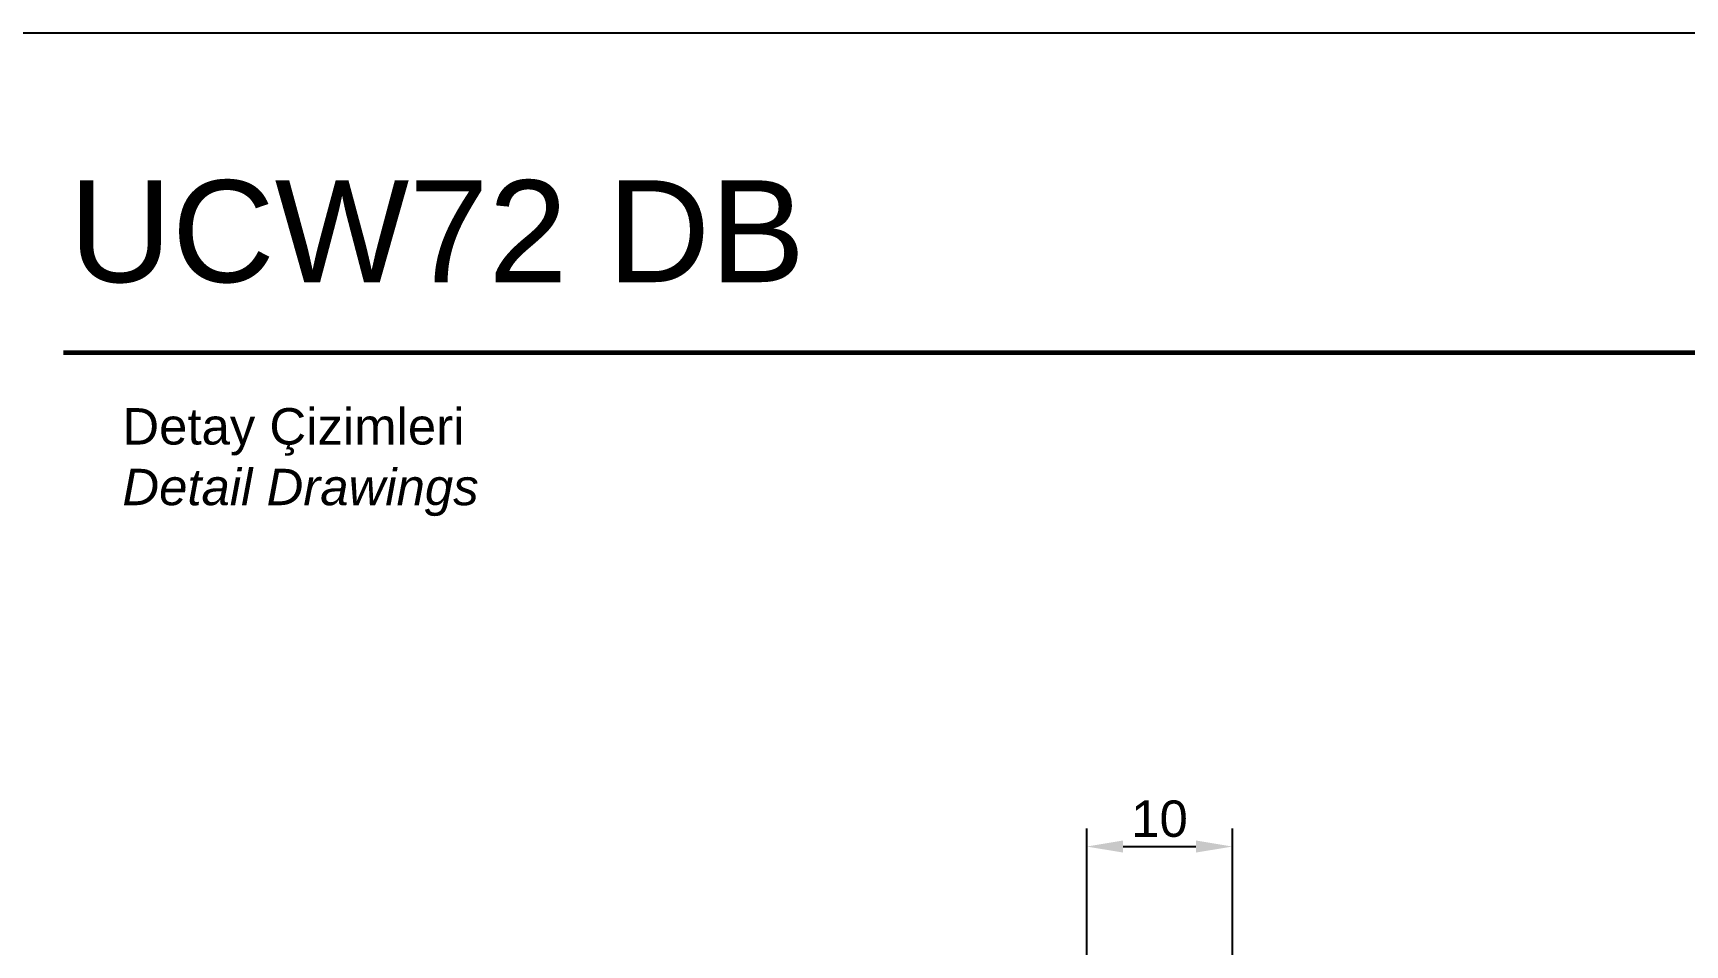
# Model space of a CAD drawing. Header units: millimetres. Extents: x -624 to 1947, y 11274 to 11571.
# Drawn here: x 602.4 to 715.8, y 11508.7 to 11571.3 of the extents above; entities that cross this region are included whole.
import ezdxf

# ---------------------------------------------------------------- set-up
doc = ezdxf.new("R2010")
doc.units = ezdxf.units.MM
doc.layers.add('Antet', color=7, linetype='Continuous')
doc.layers.add('yazı_numara_k', color=11, linetype='Continuous')
doc.styles.get("Standard").update_dxf_attribs({"font": 'arial.ttf'})
doc.dimstyles.new('ISO-25', dxfattribs={"dimtxt": 2.5, "dimasz": 2.5, "dimexe": 1.25, "dimexo": 0.625, "dimtad": 1, "dimtxsty": 'Standard', "dimcen": 2.5, "dimadec": 0, "dimazin": 0, "dimtfac": 1, "dimtmove": 0, "dimatfit": 3, "dimfxl": 1, "dimarcsym": 0})

# ---------------------------------------------------------------- blocks, each defined once
blk = doc.blocks.new('*D126')
at = {"color": 0, "lineweight": -2}
for p, q in [((674.71, 11507.61), (674.71, 11516.67)), ((684.71, 11507.61), (684.71, 11516.67)), ((677.21, 11515.42), (682.21, 11515.42))]:
    blk.add_line(p, q, dxfattribs=at)
at = {"color": 0}
for points in [[(677.21, 11515.84), (677.21, 11515.01), (674.71, 11515.42)], [(682.21, 11515.01), (682.21, 11515.84), (684.71, 11515.42)]]:
    blk.add_solid(points, dxfattribs=at)
at = {"layer": 'Defpoints', "color": 0}
for p in [(684.71, 11515.42), (674.71, 11506.98), (684.71, 11506.98)]:
    blk.add_point(p, dxfattribs=at)
at = {"color": 0, "insert": (679.71, 11517.32), "char_height": 2.5, "attachment_point": 5}
blk.add_mtext('10', dxfattribs=at)

msp = doc.modelspace()

# ---------------------------------------------------------------- linework, layer by layer
at = {"layer": 'Antet', "color": 140}
msp.add_lwpolyline([(810.45, 11274.303), (810.45, 11571.303), (600.45, 11571.303), (600.45, 11274.303)], close=True, dxfattribs=at)
at = {"layer": 'Antet', "const_width": 0.3}
for points in [[(802.422, 11549.347), (604.481, 11549.347)], [(608.477, 11549.347), (806.419, 11549.347)]]:
    msp.add_lwpolyline(points, dxfattribs=at)

# ---------------------------------------------------------------- texts
at = {"layer": 'Antet', "insert": (591.274, 11561.189), "char_height": 7, "attachment_point": 1}
msp.add_mtext('{     UCW72 DB }', dxfattribs=at)
at = {"layer": 'yazı_numara_k', "insert": (608.522, 11545.536), "char_height": 3, "attachment_point": 1}
msp.add_mtext('{\\fArial|b0|i0|c162|p34;\\H0.8333x;Detay Çizimleri\\P\\fArial|b0|i1|c162|p34;Detail Drawings\\fArial|b0|i0|c162|p34; \\H1.2x;         }', dxfattribs=at)

# ---------------------------------------------------------------- dimensions: what is measured, and where the dimension line sits
at = {"color": 1}
dim = msp.add_linear_dim(base=(684.706, 11515.423), p1=(674.706, 11506.981), p2=(684.706, 11506.981), dimstyle='ISO-25', override={"dimlfac": 1}, dxfattribs=at)
dim.commit()
dim.dimension.update_dxf_attribs({"geometry": '*D126', "text_midpoint": (679.706, 11517.324)})

doc.saveas('drawing.dxf')
